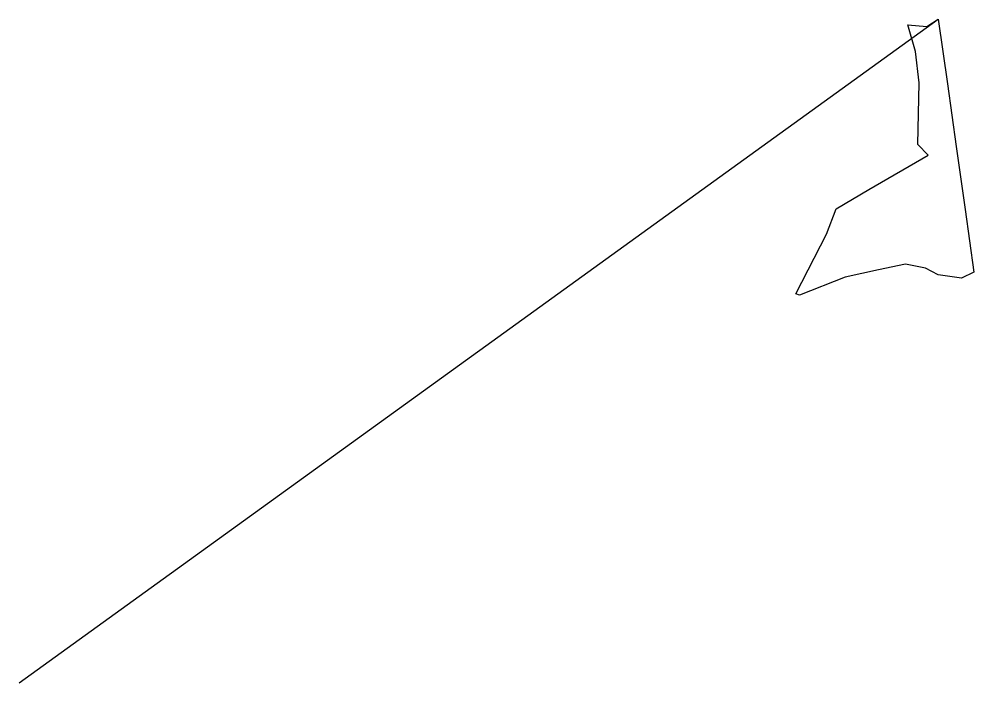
# Model space of a CAD drawing. Header units: metres. Extents: x 14 to 6940, y 121 to 4939.
import ezdxf

# ---------------------------------------------------------------- set-up
doc = ezdxf.new("R2010")
doc.units = ezdxf.units.M

msp = doc.modelspace()

# ---------------------------------------------------------------- linework, layer by layer
msp.add_lwpolyline([(14, 120.7), (6682.1, 4938.8), (6748.2, 4468.8), (6812.2, 4013.2), (6876.2, 3557.7), (6940.2, 3102.2), (6850.7, 3057.8), (6680, 3083.7), (6634.5, 3106.4), (6590.3, 3130.5), (6443.9, 3160.6), (6248.7, 3118.8), (6006.8, 3064.6), (5676.1, 2935.2), (5647.4, 2945.3), (5872, 3376.7), (5940.7, 3562.7), (6179.1, 3701.8), (6607.6, 3951.8), (6532.4, 4028.6), (6542.1, 4477.2), (6517.1, 4703.4), (6460.1, 4896.6), (6597.6, 4885.2), (6682.1, 4938.7)])

doc.saveas('drawing.dxf')
